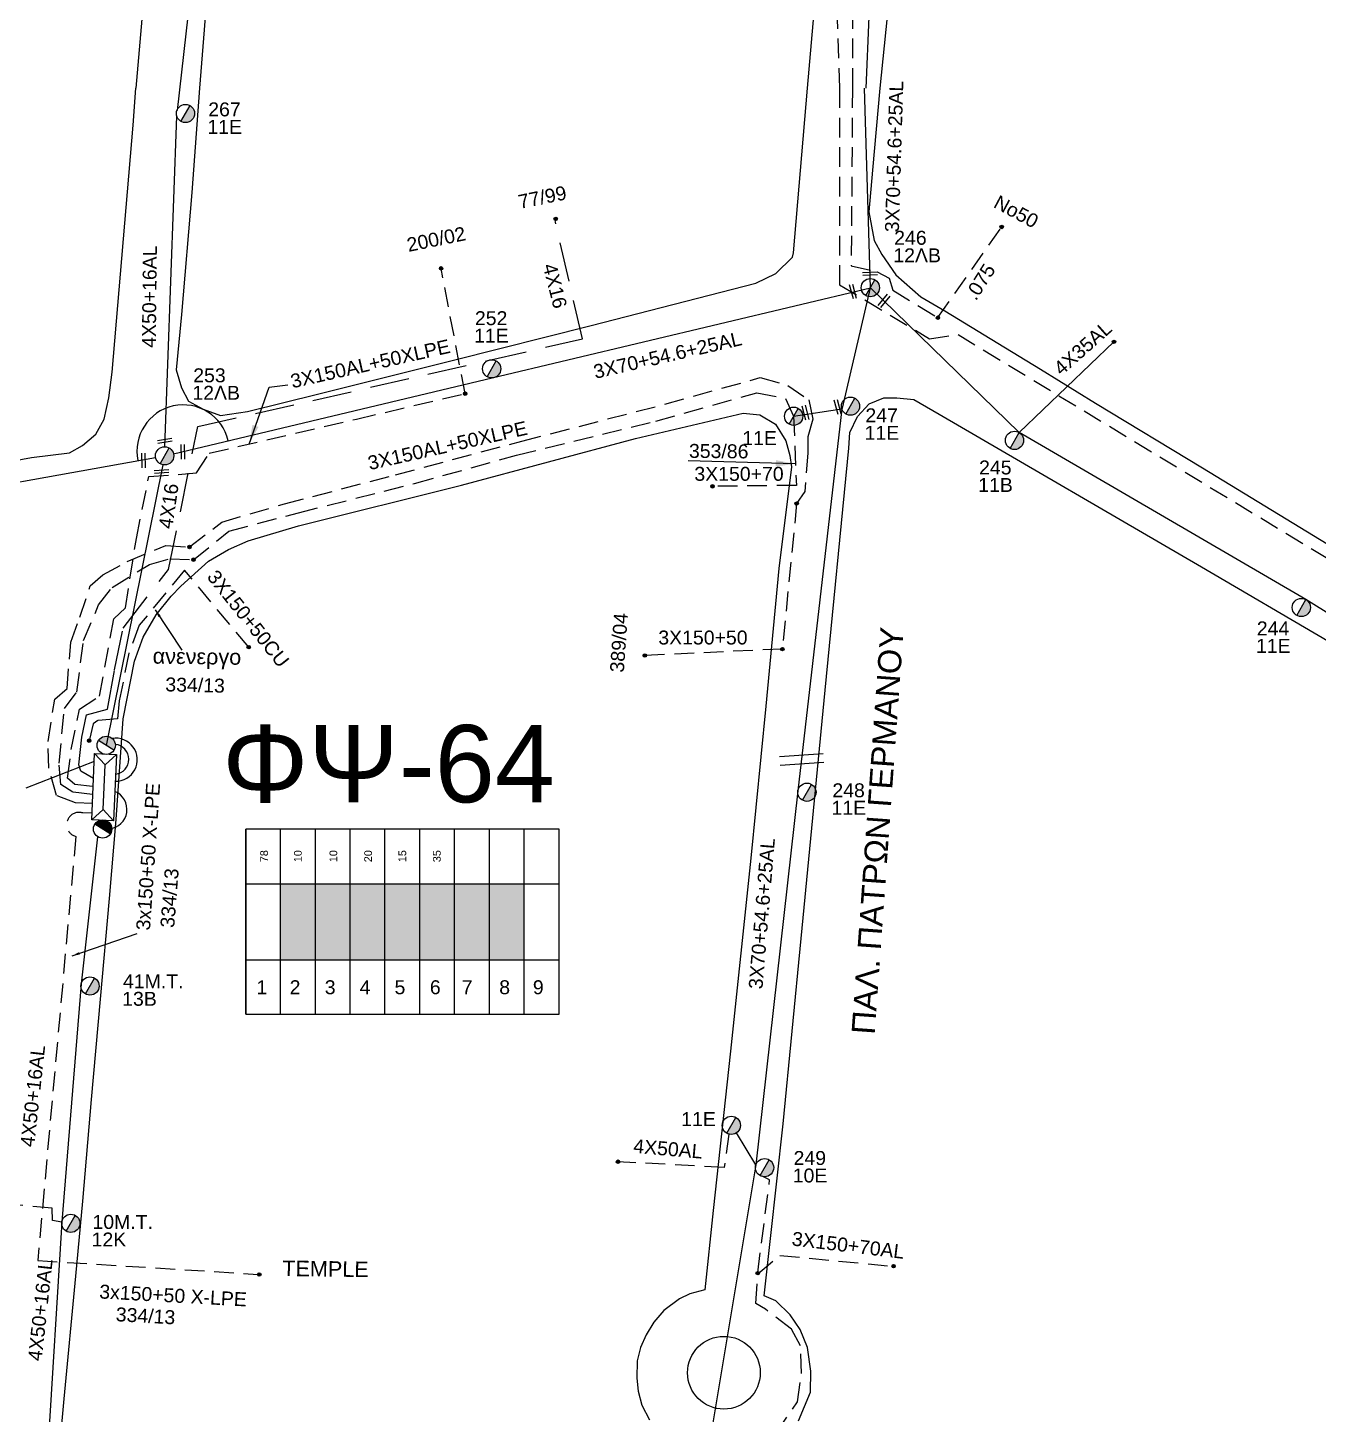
# Model space of a CAD drawing. Header units: millimetres. Extents: x 31 to 3826, y 22 to 1041.
# Drawn here: x 1173.7 to 1340.4, y 356.9 to 536.1 of the extents above; entities that cross this region are included whole.
import ezdxf
from ezdxf.enums import TextEntityAlignment as Align

# ---------------------------------------------------------------- set-up
doc = ezdxf.new("R2010")
doc.units = ezdxf.units.MM
doc.linetypes.add('DASHED', pattern=[19.05, 12.7, -6.35])
doc.linetypes.add('DASHEDX2', pattern=[38.1, 25.4, -12.7])
for name, color, linetype in [('Άγνωστα', 7, 'Continuous'), ('Ασφαλειοκιβώτια Χ.Τ 9 αναχωρήσεων', 7, 'Continuous'), ('Γέφυρες Εναέριου Δικτύου', 7, 'Continuous'), ('Γυμνά εναέρια ΧΤ (3Φ)   4x35AL', 7, 'Continuous'), ('Γυμνά εναέρια ΧΤ (3Φ)   4x50AL', 7, 'Continuous'), ('Γυμνά εναέρια ΧΤ και ΦΟΠ (3Φ)   4x50+16AL', 7, 'Continuous'), ('Εναέρια παροχή ΧΤ 4x16', 7, 'SYN_LINE'), ('Επιγραφές - Σχήματα', 7, 'Continuous'), ('Καλώδια ΧΤ   3x150+50AL', 7, 'DASHED'), ('Καλώδια ΧΤ   3x150+50CU', 7, 'DASHED'), ('Καλώδια ΧΤ   3x150+70 XLPE', 7, 'DASHED'), ('Καλώδια ΧΤ   3x150+70AL', 7, 'DASHED'), ('Καλώδια ΧΤ   3x150AL+50XLPE', 7, 'DASHED'), ('Μηχανική τομή', 7, 'Continuous'), ('Στύλος ΦΜ', 7, 'Continuous'), ('Στύλος ΦΜ @ 1', 7, 'Continuous'), ('Συνδέσεις', 7, 'Continuous'), ('Συνεστραμμένα ΧΤ   3x70+54.6+25 AL', 7, 'SYN_LINE'), ('Τομή', 7, 'Continuous'), ('Υποσταθμός εναέριος 2 στύλων', 7, 'Continuous'), ('Υποσταθμός πόλεως', 7, 'Continuous'), ('Υπόβαθρο ΔΕΗ', 7, 'Continuous'), ('Υπόγεια Καλώδια Δικτύου ΧΤ   .075', 7, 'DASHED'), ('Υπόγεια καλώδια Παροχών ΧΤ   4x50AL', 7, 'DASHED')]:
    doc.layers.add(name, color=color, linetype=linetype)
doc.styles.get("Standard").update_dxf_attribs({"font": 'arial.ttf'})
doc.linetypes.add('SYN_LINE', pattern='A,0.5,-0.0001,["/\\/\\/\\/",Standard,S=0.1,R=0,X=0,Y=-0.05],-0.25', length=0.7501)
doc.dimstyles.new('ISO-25', dxfattribs={"dimtxt": 2.5, "dimasz": 2.5, "dimexe": 1.25, "dimexo": 0.625, "dimtad": 1, "dimtxsty": 'Standard', "dimcen": 2.5, "dimadec": 0, "dimazin": 0, "dimtfac": 1, "dimtmove": 0, "dimatfit": 3, "dimfxl": 1, "dimarcsym": 0})

# ---------------------------------------------------------------- blocks, each defined once
blk = doc.blocks.new('ΥΠΑΡΧΩΝ ΤΣΙΜΕΝΤΕΝΙΟΣ ΣΤΥΛΟΣ')
at = {"layer": 'Στύλος ΦΜ'}
blk.add_hatch(color=7, dxfattribs=at).paths.add_polyline_path([(-1.29, -2.28, 0.574793), (2.62, 0, 0.268822), (1.3, 2.27)])
at = {"layer": 'Στύλος ΦΜ', "color": 7}
blk.add_line((-1.29, -2.28), (1.3, 2.27), dxfattribs=at)
blk.add_circle((0, 0), 2.62, dxfattribs=at)
at = {"layer": 'Στύλος ΦΜ', "flags": 4}
for tag, p in [('ΑΡΙΘΜΟΣ', (-4.68, 8.05)), ('ΤΥΠΟΣ', (-4.91, 3.03))]:
    blk.add_attdef(tag, p, '', height=4, dxfattribs=at)
blk = doc.blocks.new('ΥΠΟΣΤΑΘΜΟΣ ΕΝΑΕΡΙΟΣ ΕΠΙ 2 ΣΤΥΛΩΝ')
at = {"layer": 'Υποσταθμός εναέριος 2 στύλων', "linetype": 'Continuous'}
for points in [[(-11.97, -2.11, 0.574793), (-8.45, -0.07, 0.268822), (-9.64, 1.98)], [(9.68, -2.15, 0.574793), (13.19, -0.1, 0.268822), (12.01, 1.95)]]:
    blk.add_hatch(color=256, dxfattribs=at).paths.add_polyline_path(points)
for p, q in [((-11.97, -2.11), (-9.64, 1.98)), ((9.68, -2.15), (12.01, 1.95))]:
    blk.add_line(p, q, dxfattribs=at)
for centre in [(-10.81, -0.07), (10.84, -0.1)]:
    blk.add_circle(centre, 2.36, dxfattribs=at)
at = {"layer": 'Υποσταθμός πόλεως', "linetype": 'Continuous', "ltscale": 40}
blk.add_lwpolyline([(-8.57, 2.82), (8.57, 2.82), (8.57, -2.82), (-8.57, -2.82)], close=True, dxfattribs=at)
for points in [[(-5.75, 0), (-8.57, 2.82)], [(-8.57, -2.82), (-5.75, 0)], [(-5.75, 0), (5.75, 0)], [(5.75, 0), (8.57, 2.82)], [(8.57, -2.82), (5.75, 0)]]:
    blk.add_lwpolyline(points, dxfattribs=at)
at = {"layer": 'Υποσταθμός εναέριος 2 στύλων', "ltscale": 40, "flags": 1}
for tag, p in [('ΜΕΤΑΣΧΗΜΑΤΙΣΜΟΣ', (14.09, 2.51)), ('ΙΣΧΥΣ', (14.07, -0.28)), ('ΑΡΙΘΜΟΣ', (14.19, -3))]:
    blk.add_attdef(tag, p, '', height=1.8, dxfattribs=at)
blk = doc.blocks.new('ΜΗΧΑΝΙΚΗ ΤΟΜΗ')
at = {"layer": 'Μηχανική τομή', "ltscale": 40}
for p, q in [((-1.89, 0.78), (1.89, 0.78)), ((1.89, 0), (-1.89, 0))]:
    blk.add_line(p, q, dxfattribs=at)
blk = doc.blocks.new('ΤΟΜΗ')
at = {"layer": 'Τομή', "ltscale": 40}
for p, q in [((-5.68, 0), (5.68, 0)), ((5.68, -2.33), (-5.68, -2.33))]:
    blk.add_line(p, q, dxfattribs=at)
blk = doc.blocks.new('ΑΣΦΑΛΕΙΟΚΙΒΩΤΙΟ ΥΠΟΣΤΑΘΜΟΥ 9 ΑΝΑΧΩΡΗΣΕΩΝ')
at = {"layer": 'Ασφαλειοκιβώτια Χ.Τ 9 αναχωρήσεων', "ltscale": 40}
for p, q in [((-23.8, 40.36), (24.02, 40.36)), ((-9.72, 40.36), (-9.72, -40.64)), ((9.94, 40.36), (9.94, -40.64)), ((-23.8, 31.36), (24.02, 31.36)), ((-23.8, 22.36), (24.02, 22.36)), ((-23.8, 13.36), (24.02, 13.36)), ((-23.8, 4.36), (24.02, 4.36)), ((-23.8, -4.64), (24.02, -4.64)), ((-23.8, -13.64), (24.02, -13.64)), ((-23.8, -22.64), (24.02, -22.64)), ((-23.8, -31.64), (24.02, -31.64))]:
    blk.add_line(p, q, dxfattribs=at)
at = {"layer": 'Ασφαλειοκιβώτια Χ.Τ 9 αναχωρήσεων'}
blk.add_lwpolyline([(-23.8, -40.64), (24.02, -40.64), (24.02, 40.36), (-23.8, 40.36)], close=True, dxfattribs=at)
for s, p in [('1', (-18.61, 37.57)), ('2', (-18.61, 29)), ('3', (-18.61, 19.93)), ('4', (-18.61, 10.91)), ('5', (-18.61, 1.89)), ('6', (-18.61, -7.24)), ('7', (-18.61, -15.48)), ('8', (-18.61, -25.17)), ('9', (-18.61, -33.86))]:
    blk.add_text(s, height=3.6, rotation=270, dxfattribs=at).set_placement(p)
at = {"layer": 'Ασφαλειοκιβώτια Χ.Τ 9 αναχωρήσεων', "ltscale": 40}
for tag, height, p in [('ΟΝΟΜΑ', 5, (-0.16, 44.31)), ('ΚΕΙΜΕΝΟ 1', 2, (17.06, 35.59)), ('ΚΕΙΜΕΝΟ 2', 2, (17.06, 26.88)), ('ΚΕΙΜΕΝΟ 3', 2, (17.06, 17.69)), ('ΚΕΙΜΕΝΟ 4', 2, (17.06, 8.71)), ('ΚΕΙΜΕΝΟ 5', 2, (17.06, -0.13)), ('ΚΕΙΜΕΝΟ 6', 2, (17.06, -9.05)), ('ΚΕΙΜΕΝΟ 7', 2, (17.06, -18.13)), ('ΚΕΙΜΕΝΟ 8', 2, (17.06, -26.85)), ('ΚΕΙΜΕΝΟ 9', 2, (17.06, -35.99)), ('ΣΧ', 2, (-0.1, -42.64))]:
    blk.add_attdef(tag, text='', height=height, dxfattribs=at).set_placement(p, align=Align.MIDDLE_CENTER)
blk = doc.blocks.new('_ΣΥΝΔΕΣΗ')
at = {"layer": 'Συνδέσεις', "linetype": 'SYN_LINE', "ltscale": 40}
blk.add_hatch(color=256, dxfattribs=at).paths.add_polyline_path([(0.5, -0.01, 1), (-0.5, -0.01, 1)])
at = {"layer": 'Συνδέσεις'}
blk.add_circle((0, -0.01), 0.5, dxfattribs=at)

msp = doc.modelspace()

# ---------------------------------------------------------------- hatches: boundary and pattern name
at = {"layer": 'Ασφαλειοκιβώτια Χ.Τ 9 αναχωρήσεων'}
for color, points in [(6, [(1210.81, 425.48), (1206.31, 425.48), (1206.31, 415.65), (1210.81, 415.65)]), (5, [(1215.31, 425.48), (1210.81, 425.48), (1210.81, 415.65), (1215.31, 415.65)]), (2, [(1219.81, 425.48), (1215.31, 425.48), (1215.31, 415.65), (1219.81, 415.65)]), (133, [(1224.31, 425.48), (1219.81, 425.48), (1219.81, 415.65), (1224.31, 415.65)]), (30, [(1228.81, 425.48), (1224.31, 425.48), (1224.31, 415.65), (1228.81, 415.65)]), (85, [(1233.31, 425.48), (1228.81, 425.48), (1228.81, 415.65), (1233.31, 415.65)]), (173, [(1237.81, 425.48), (1233.31, 425.48), (1233.31, 415.65), (1237.81, 415.65)])]:
    msp.add_hatch(color=color, dxfattribs=at).paths.add_polyline_path(points)

# ---------------------------------------------------------------- linework, layer by layer
at = {"color": 27, "ltscale": 0.2}
for points in [[(1198.57, 574.97), (1192.97, 525.4)], [(1191.38, 481.94), (1192.93, 524.66), (1192.93, 524.66)]]:
    msp.add_lwpolyline(points, dxfattribs=at)
at = {"ltscale": 0.2}
msp.add_lwpolyline([(1282.33, 537.47), (1281.96, 528.25)], dxfattribs=at)
at = {"layer": 'Άγνωστα', "color": 173}
msp.add_lwpolyline([(1375.41, 439.37), (1338.82, 462.19), (1301.76, 483.79), (1282.54, 502.49)], dxfattribs=at)
at = {"layer": 'Άγνωστα', "color": 1}
msp.add_lwpolyline([(1191.11, 479.61), (1183.8, 443.36)], dxfattribs=at)
msp.add_arc((1185.04, 441.51), 2.78, 268.4889, 99.6435, dxfattribs=at)
at = {"layer": 'Γέφυρες Εναέριου Δικτύου'}
msp.add_arc((1193.74, 481.38), 5.97, 12.9844, 191.889, dxfattribs=at)
at = {"layer": 'Γυμνά εναέρια ΧΤ (3Φ)   4x35AL', "color": 173, "linetype": 'SYN_LINE', "ltscale": 20}
msp.add_lwpolyline([(1301.76, 483.79), (1314.02, 495.49)], dxfattribs=at)
at = {"layer": 'Γυμνά εναέρια ΧΤ (3Φ)   4x50AL', "color": 5}
msp.add_lwpolyline([(1182.25, 441.29), (1173.42, 437.82)], dxfattribs=at)
msp.add_arc((1184.79, 441.55), 1.93, 276.15, 84.7782, dxfattribs=at)
at = {"layer": 'Γυμνά εναέρια ΧΤ και ΦΟΠ (3Φ)   4x50+16AL', "color": 6, "ltscale": 20}
msp.add_lwpolyline([(1086.96, 462.97), (1117.57, 467.53), (1155.55, 474.34), (1190.18, 480.56)], dxfattribs=at)
at = {"layer": 'Γυμνά εναέρια ΧΤ και ΦΟΠ (3Φ)   4x50+16AL', "color": 30, "ltscale": 20}
msp.add_lwpolyline([(1182.69, 431.56), (1180.55, 412.53), (1178.05, 381.79), (1176.23, 351.81)], dxfattribs=at)
msp.add_arc((1183.97, 435.07), 2.51, 275.146, 68.0142, dxfattribs=at)
at = {"layer": 'Εναέρια παροχή ΧΤ 4x16', "color": 6, "linetype": 'DASHEDX2', "ltscale": 0.2}
msp.add_lwpolyline([(1182.16, 439.07), (1180.5, 440.02), (1180.26, 440.82), (1180.63, 444.41), (1181.25, 447.29), (1183.97, 448.04), (1184.87, 453.13), (1185.98, 458.51), (1191.83, 466.08), (1195.65, 484.54), (1233.12, 493.08), (1245.33, 495.9), (1241.75, 511.41)], dxfattribs=at)
at = {"layer": 'Καλώδια ΧΤ   3x150+50AL', "color": 30, "ltscale": 0.2}
msp.add_lwpolyline([(1178.05, 381.77), (1176.86, 381.95), (1176.83, 383.55), (1167.49, 384.38), (1165.93, 366.75), (1146.93, 367.68)], dxfattribs=at)
at = {"layer": 'Καλώδια ΧΤ   3x150+50CU', "color": 7, "ltscale": 0.2}
msp.add_lwpolyline([(1202.21, 456.05), (1193.91, 466), (1188.07, 458.89), (1186.71, 455.27), (1185.49, 449.13), (1185.27, 446.78), (1182.71, 446.55), (1182.11, 446.14), (1181.64, 444.12), (1181.64, 444.12), (1181.64, 444.12), (1181.64, 444.12)], dxfattribs=at)
at = {"layer": 'Καλώδια ΧΤ   3x150+50CU', "color": 5, "ltscale": 0.2}
msp.add_lwpolyline([(1232.92, 277.66), (1233.65, 278.69), (1235.48, 279.11), (1237.57, 279.27), (1240.77, 278.95), (1246.07, 278.52), (1257.26, 277.38), (1258.88, 290.46), (1260.66, 308.34), (1262.39, 322.84), (1264.01, 338.12), (1265.89, 340.89), (1264.48, 343.24), (1265.68, 352.24), (1270.34, 354.45), (1273.11, 358.52), (1273.64, 362.18), (1273.53, 365.78), (1272.33, 367.92), (1268.98, 370.5), (1267.73, 371.23), (1268, 375.26), (1269.52, 387.2), (1268.63, 387.65)], dxfattribs=at)
at = {"layer": 'Καλώδια ΧΤ   3x150+70 XLPE', "color": 173, "ltscale": 0.2}
msp.add_lwpolyline([(1182.04, 437.02), (1179.48, 437.33), (1177.94, 438.28), (1177.71, 441.06), (1178.4, 448.11), (1180.01, 450.24), (1180.86, 456.89), (1182.82, 461.5), (1184.56, 463.76), (1189.37, 466.73), (1192.03, 467.45), (1195.07, 467.35), (1199.66, 471.02), (1208.65, 473.42), (1223.62, 477.19), (1236.83, 480.86), (1254.83, 485.25), (1267.89, 488.91), (1271.56, 488.19), (1272.63, 485.88)], dxfattribs=at)
at = {"layer": 'Καλώδια ΧΤ   3x150+70 XLPE', "color": 7, "ltscale": 0.2}
msp.add_lwpolyline([(1272.63, 485.88), (1272.98, 476.94), (1262.14, 476.83)], dxfattribs=at)
at = {"layer": 'Καλώδια ΧΤ   3x150+70AL', "color": 5, "ltscale": 0.2}
msp.add_lwpolyline([(1267.99, 375.07), (1270.86, 377.46), (1285.42, 376.06)], dxfattribs=at)
at = {"layer": 'Καλώδια ΧΤ   3x150AL+50XLPE', "color": 30, "ltscale": 0.2}
msp.add_lwpolyline([(1340.64, 582.03), (1340.71, 572.74), (1283.39, 571.78), (1280.54, 540.83), (1278.23, 538.48), (1278.56, 528.25), (1278.56, 502.87), (1290.19, 495.88), (1293.87, 496.43), (1344.42, 465.82), (1355.15, 459.18), (1354.45, 457.39), (1360.99, 453.65), (1362.28, 455.13), (1366.56, 452.95), (1371.6, 461.56)], dxfattribs=at)
at = {"layer": 'Καλώδια ΧΤ   3x150AL+50XLPE', "color": 2, "ltscale": 0.2}
msp.add_lwpolyline([(1182.04, 438.04), (1179.76, 438.29), (1178.81, 439.11), (1179.27, 442.84), (1180.33, 448.05), (1182.93, 449.7), (1184.78, 459.71), (1186.27, 461.13), (1187.69, 470.08), (1189.3, 478.08), (1195.47, 478.56), (1197.11, 481.09), (1216.12, 485.52), (1230.18, 488.8), (1227.07, 504.99)], dxfattribs=at)
at = {"layer": 'Καλώδια ΧΤ   3x150AL+50XLPE', "color": 85, "ltscale": 0.2}
msp.add_lwpolyline([(1182.01, 435.84), (1179.81, 435.91), (1177.38, 436.88), (1176.36, 440.42), (1176.29, 443.84), (1177.14, 449.32), (1178.74, 450.71), (1179.21, 456.71), (1180.37, 459.93), (1181.73, 463.95), (1183.36, 465.38), (1186.52, 467.11), (1191.49, 469.17), (1194.55, 469), (1198.73, 472.19), (1206.83, 474.57), (1221.19, 478.32), (1237.52, 482.67), (1256, 487.44), (1268.32, 490.88), (1271.86, 489.86), (1274.61, 487.99), (1275.09, 485.5), (1274.47, 483.22), (1274.44, 481.12), (1274.08, 476.14), (1273.01, 474.6), (1271.17, 455.8), (1253.39, 454.98)], dxfattribs=at)
at = {"layer": 'Καλώδια ΧΤ   3x150AL+50XLPE', "color": 133, "linetype": 'DASHED', "lineweight": -3, "ltscale": 0.2}
msp.add_lwpolyline([(1181.97, 434.58), (1180.77, 434.63, 1.021949), (1179.88, 431.58), (1174.94, 376.8), (1203.41, 375.01)], format="xyb", dxfattribs=at)
at = {"layer": 'Συνεστραμμένα ΧΤ   3x70+54.6+25 AL', "color": 2, "ltscale": 20}
for p, q in [((1282.54, 502.49), (1281.77, 528.25)), ((1278.77, 486.18), (1282.54, 502.49))]:
    msp.add_line(p, q, dxfattribs=at)
at = {"layer": 'Συνεστραμμένα ΧΤ   3x70+54.6+25 AL', "color": 6, "ltscale": 20}
for p, q in [((1233.69, 490.84), (1282.54, 502.49)), ((1192.49, 481.04), (1233.69, 490.84))]:
    msp.add_line(p, q, dxfattribs=at)
at = {"layer": 'Συνεστραμμένα ΧΤ   3x70+54.6+25 AL', "color": 173, "ltscale": 8}
msp.add_line((1272.63, 485.88), (1278.85, 486.84), dxfattribs=at)
at = {"layer": 'Συνεστραμμένα ΧΤ   3x70+54.6+25 AL', "color": 173, "ltscale": 20}
msp.add_line((1278.85, 486.84), (1273.18, 437.5), dxfattribs=at)
at = {"layer": 'Συνεστραμμένα ΧΤ   3x70+54.6+25 AL', "color": 27, "ltscale": 20}
for p, q in [((1273.18, 437.5), (1267.75, 389.16)), ((1267.75, 389.16), (1261.52, 351.93))]:
    msp.add_line(p, q, dxfattribs=at)
at = {"layer": 'Συνεστραμμένα ΧΤ   3x70+54.6+25 AL', "color": 5, "ltscale": 8}
msp.add_line((1267.75, 389.16), (1265.24, 393.28), dxfattribs=at)
at = {"layer": 'Υπόβαθρο ΔΕΗ'}
msp.add_lwpolyline([(1452.4, 569.73), (1297.49, 567.41, -0.107969), (1297.49, 567.41, 0.445179), (1287, 559.88), (1283.78, 528.25), (1282.83, 517.67), (1282.35, 512.31), (1283.02, 508.6), (1284.03, 506.78), (1285.85, 504.15), (1289.06, 501.31), (1292.15, 499.52), (1299, 495.32), (1304.54, 491.96), (1311.65, 487.55), (1325.44, 479.2), (1344.33, 467.73)], format="xyb", dxfattribs=at)
msp.add_lwpolyline([(1274.4, 528.25), (1277.72, 566.19), (1206.36, 565.49, 0.337461), (1198.33, 559.56), (1195.87, 528.25), (1194.86, 514.79), (1193.52, 499.03), (1192.83, 491.87), (1193.53, 489.56), (1194.43, 487.82), (1196.31, 486.78), (1198.56, 485.99), (1202.07, 486.51), (1211.28, 488.78), (1228.69, 493.11), (1246.45, 497.61), (1267.76, 503.07), (1270.32, 504.31), (1272.47, 506.45), (1272.61, 507.01)], format="xyb", close=True, dxfattribs=at)
for points in [[(1187.66, 528.25), (1190.84, 564.95)], [(1165.53, 478.97), (1174.16, 480.53), (1179.06, 481.14), (1180.74, 482.08), (1182.46, 483.55), (1183.55, 485.5), (1184.14, 488.26), (1184.58, 491.57), (1187.3, 523.48), (1187.64, 528.25)], [(1273.26, 356.1), (1274.8, 359.77), (1274.84, 362.5), (1274.42, 365.56), (1273.45, 367.87), (1272.18, 369.79), (1270.31, 371.58), (1268.82, 372.22), (1271.29, 394.46), (1273.59, 418.41), (1276.71, 450.48), (1279.76, 481.76), (1279.88, 483.76), (1280.88, 485.85), (1282.38, 487.47), (1284.29, 488.26), (1285.96, 488.26), (1288.16, 488.06), (1289.79, 487.1), (1291.45, 486.14), (1325.35, 466.41), (1357.98, 447.31)], [(1177.25, 346.52), (1178.37, 358.92), (1179.85, 374.79), (1180.77, 384.47), (1181.91, 397.58), (1183.04, 410.55), (1184.21, 423.58), (1185.09, 433.76), (1185.98, 446.79), (1187.43, 454.24), (1188.56, 457.32), (1190.23, 460.22), (1192.17, 462.62), (1193.45, 463.93), (1197.03, 467.16), (1199.58, 468.68), (1202.12, 469.78), (1208.66, 471.7), (1229.69, 476.98), (1252.19, 483), (1266.1, 486.28)], [(1266.1, 486.28), (1268.28, 486.05), (1270.3, 484.85), (1271.6, 482.71), (1272.15, 480.79), (1272.35, 479.33), (1270.72, 466.21), (1269.05, 448.42), (1267.08, 428.79), (1264.48, 403.86), (1262.24, 383.25), (1261.14, 373), (1259.22, 372.48), (1257.86, 371.84), (1255.86, 370.35), (1254.57, 368.82), (1253.57, 367.18), (1252.85, 365.55), (1252.42, 363.84), (1252.37, 361.61), (1252.52, 359.91), (1253.03, 358.12), (1254.01, 356.22)]]:
    msp.add_lwpolyline(points, dxfattribs=at)
msp.add_circle((1263.61, 362.3), 4.7, dxfattribs=at)
at = {"layer": 'Υπόγεια Καλώδια Δικτύου ΧΤ   .075', "color": 173, "ltscale": 0.2}
msp.add_lwpolyline([(1341.88, 582.19), (1342.15, 571.37), (1289.93, 571), (1287.89, 570.79), (1287.14, 568.81), (1283.92, 540.73), (1280.22, 538.48), (1280.22, 528.25), (1280.07, 505.32), (1283.42, 504.55), (1284.95, 503.74), (1285.43, 502.16), (1291.27, 498.62), (1299.51, 510.34)], dxfattribs=at)
at = {"layer": 'Υπόγεια καλώδια Παροχών ΧΤ   4x50AL', "color": 5, "ltscale": 0.2}
msp.add_lwpolyline([(1264.24, 393.14), (1263.64, 388.82), (1249.87, 389.56)], dxfattribs=at)

# ---------------------------------------------------------------- block references
at = {"layer": 'Ασφαλειοκιβώτια Χ.Τ 9 αναχωρήσεων'}
ref = msp.add_blockref('ΑΣΦΑΛΕΙΟΚΙΒΩΤΙΟ ΥΠΟΣΤΑΘΜΟΥ 9 ΑΝΑΧΩΡΗΣΕΩΝ', (1222, 420.51), dxfattribs=dict(at, xscale=0.5, yscale=0.5, zscale=0.5, rotation=90))
ref.add_attrib('ΚΕΙΜΕΝΟ 2', '10', dxfattribs={"ltscale": 40, "height": 1, "rotation": 90}).set_placement((1208.56, 429.04), align=Align.MIDDLE_CENTER)
ref.add_attrib('ΚΕΙΜΕΝΟ 1', '78', dxfattribs={"ltscale": 40, "height": 1, "rotation": 90}).set_placement((1204.2, 429.04), align=Align.MIDDLE_CENTER)
ref.add_attrib('ΚΕΙΜΕΝΟ 3', '10', dxfattribs={"ltscale": 40, "height": 1, "rotation": 90}).set_placement((1213.15, 429.04), align=Align.MIDDLE_CENTER)
ref.add_attrib('ΚΕΙΜΕΝΟ 4', '20', dxfattribs={"ltscale": 40, "height": 1, "rotation": 90}).set_placement((1217.64, 429.04), align=Align.MIDDLE_CENTER)
ref.add_attrib('ΚΕΙΜΕΝΟ 5', '15', dxfattribs={"ltscale": 40, "height": 1, "rotation": 90}).set_placement((1222.06, 429.04), align=Align.MIDDLE_CENTER)
ref.add_attrib('ΚΕΙΜΕΝΟ 6', '35', dxfattribs={"ltscale": 40, "height": 1, "rotation": 90}).set_placement((1226.52, 429.04), align=Align.MIDDLE_CENTER)
at = {"layer": 'Μηχανική τομή'}
for p, xscale, yscale, zscale, rotation in [((1282.48, 504.5), 0.4999999999999264, 0.4999999999999264, 0.4999999999999264, 183.6244625672961), ((1280.1, 501.95), 0.4999999999999277, 0.4999999999999277, 0.4999999999999277, 284.8570643535051), ((1284.15, 500.93), 0.499999999999953, 0.499999999999953, 0.499999999999953, 230.5986987367553), ((1273.97, 486.29), 0.4999999999999278, 0.4999999999999278, 0.4999999999999278, 284.8570643535051), ((1278.12, 487.03), 0.4999999999999278, 0.4999999999999278, 0.4999999999999278, 284.8570643535051), ((1191.4, 482.51), 0.4999999999998199, 0.4999999999998199, 0.4999999999998199, 8.172639698794303), ((1193.49, 481.28), 0.4999999999999312, 0.4999999999999312, 0.4999999999999312, 271.2850510890236), ((1188.4, 480.17), 0.4999999999999312, 0.4999999999999312, 0.4999999999999312, 271.2850510890236), ((1190.96, 478.55), 0.499999999999891, 0.499999999999891, 0.499999999999891, 3.814258299333443)]:
    msp.add_blockref('ΜΗΧΑΝΙΚΗ ΤΟΜΗ', p, dxfattribs=dict(at, xscale=xscale, yscale=yscale, zscale=zscale, rotation=rotation))
at = {"layer": 'Στύλος ΦΜ @ 1', "ltscale": 40}
ref = msp.add_blockref('ΥΠΑΡΧΩΝ ΤΣΙΜΕΝΤΕΝΙΟΣ ΣΤΥΛΟΣ', (1194.04, 525), dxfattribs=dict(at, xscale=0.4499999999998181, yscale=0.4499999999998181, zscale=0.4499999999998181))
ref.add_attrib('ΤΥΠΟΣ', '11E', (1196.87, 522.37), dxfattribs={"layer": 'Στύλος ΦΜ', "height": 1.8, "flags": 4})
ref.add_attrib('ΑΡΙΘΜΟΣ', '267', (1196.98, 524.63), dxfattribs={"layer": 'Στύλος ΦΜ', "height": 1.8, "flags": 4})
ref = msp.add_blockref('ΥΠΑΡΧΩΝ ΤΣΙΜΕΝΤΕΝΙΟΣ ΣΤΥΛΟΣ', (1282.54, 502.49), dxfattribs=dict(at, xscale=0.4499999999998181, yscale=0.4499999999998181, zscale=0.4499999999998181))
ref.add_attrib('ΤΥΠΟΣ', '12ΛB', (1285.51, 505.77), dxfattribs={"layer": 'Στύλος ΦΜ', "height": 1.8, "flags": 4})
ref.add_attrib('ΑΡΙΘΜΟΣ', '246', (1285.62, 508.04), dxfattribs={"layer": 'Στύλος ΦΜ', "height": 1.8, "flags": 4})
ref = msp.add_blockref('ΥΠΑΡΧΩΝ ΤΣΙΜΕΝΤΕΝΙΟΣ ΣΤΥΛΟΣ', (1233.61, 492.01), dxfattribs=dict(at, xscale=0.4499999999998181, yscale=0.4499999999998181, zscale=0.4499999999998181))
ref.add_attrib('ΤΥΠΟΣ', '11E', (1231.33, 495.39), dxfattribs={"layer": 'Στύλος ΦΜ', "height": 1.8, "flags": 4})
ref.add_attrib('ΑΡΙΘΜΟΣ', '252', (1231.44, 497.65), dxfattribs={"layer": 'Στύλος ΦΜ', "height": 1.8, "flags": 4})
at = {"layer": 'Στύλος ΦΜ @ 1', "color": 1, "ltscale": 40}
ref = msp.add_blockref('ΥΠΑΡΧΩΝ ΤΣΙΜΕΝΤΕΝΙΟΣ ΣΤΥΛΟΣ', (1191.34, 480.77), dxfattribs=dict(at, xscale=0.4499999999998181, yscale=0.4499999999998181, zscale=0.4499999999998181))
ref.add_attrib('ΤΥΠΟΣ', '12ΛB', (1194.93, 488.01), dxfattribs={"layer": 'Στύλος ΦΜ', "height": 1.8, "flags": 4})
ref.add_attrib('ΑΡΙΘΜΟΣ', '253', (1195.04, 490.27), dxfattribs={"layer": 'Στύλος ΦΜ', "height": 1.8, "flags": 4})
at = {"layer": 'Στύλος ΦΜ @ 1', "ltscale": 40}
ref = msp.add_blockref('ΥΠΑΡΧΩΝ ΤΣΙΜΕΝΤΕΝΙΟΣ ΣΤΥΛΟΣ', (1279.97, 487.18), dxfattribs=dict(at, xscale=0.4499999999998181, yscale=0.4499999999998181, zscale=0.4499999999998181))
ref.add_attrib('ΤΥΠΟΣ', '11E', (1281.8, 482.84), dxfattribs={"layer": 'Στύλος ΦΜ', "height": 1.8, "flags": 4})
ref.add_attrib('ΑΡΙΘΜΟΣ', '247', (1281.9, 485.1), dxfattribs={"layer": 'Στύλος ΦΜ', "height": 1.8, "flags": 4})
ref = msp.add_blockref('ΥΠΑΡΧΩΝ ΤΣΙΜΕΝΤΕΝΙΟΣ ΣΤΥΛΟΣ', (1272.63, 485.88), dxfattribs=dict(at, xscale=0.4499999999998181, yscale=0.4499999999998181, zscale=0.4499999999998181))
ref.add_attrib('ΤΥΠΟΣ', '11E', (1265.99, 482.16), dxfattribs={"layer": 'Στύλος ΦΜ', "height": 1.8, "flags": 4})
ref = msp.add_blockref('ΥΠΑΡΧΩΝ ΤΣΙΜΕΝΤΕΝΙΟΣ ΣΤΥΛΟΣ', (1301.17, 482.76), dxfattribs=dict(at, xscale=0.4499999999998181, yscale=0.4499999999998181, zscale=0.4499999999998181))
ref.add_attrib('ΤΥΠΟΣ', '11B', (1296.48, 476.1), dxfattribs={"layer": 'Στύλος ΦΜ', "height": 1.8, "flags": 4})
ref.add_attrib('ΑΡΙΘΜΟΣ', '245', (1296.59, 478.36), dxfattribs={"layer": 'Στύλος ΦΜ', "height": 1.8, "flags": 4})
ref = msp.add_blockref('ΥΠΑΡΧΩΝ ΤΣΙΜΕΝΤΕΝΙΟΣ ΣΤΥΛΟΣ', (1338.23, 461.17), dxfattribs=dict(at, xscale=0.4499999999998181, yscale=0.4499999999998181, zscale=0.4499999999998181))
ref.add_attrib('ΤΥΠΟΣ', '11E', (1332.37, 455.31), dxfattribs={"layer": 'Στύλος ΦΜ', "height": 1.8, "flags": 4})
ref.add_attrib('ΑΡΙΘΜΟΣ', '244', (1332.48, 457.57), dxfattribs={"layer": 'Στύλος ΦΜ', "height": 1.8, "flags": 4})
ref = msp.add_blockref('ΥΠΑΡΧΩΝ ΤΣΙΜΕΝΤΕΝΙΟΣ ΣΤΥΛΟΣ', (1274.34, 437.3), dxfattribs=dict(at, xscale=0.4499999999998181, yscale=0.4499999999998181, zscale=0.4499999999998181))
ref.add_attrib('ΤΥΠΟΣ', '11E', (1277.52, 434.39), dxfattribs={"layer": 'Στύλος ΦΜ', "height": 1.8, "flags": 4})
ref.add_attrib('ΑΡΙΘΜΟΣ', '248', (1277.63, 436.65), dxfattribs={"layer": 'Στύλος ΦΜ', "height": 1.8, "flags": 4})
ref = msp.add_blockref('ΥΠΑΡΧΩΝ ΤΣΙΜΕΝΤΕΝΙΟΣ ΣΤΥΛΟΣ', (1181.7, 412.26), dxfattribs=dict(at, xscale=0.4499999999998181, yscale=0.4499999999998181, zscale=0.4499999999998181))
ref.add_attrib('ΤΥΠΟΣ', '13B', (1185.86, 409.71), dxfattribs={"layer": 'Στύλος ΦΜ', "height": 1.8, "flags": 4})
ref.add_attrib('ΑΡΙΘΜΟΣ', '41M.T.', (1185.96, 411.97), dxfattribs={"layer": 'Στύλος ΦΜ', "height": 1.8, "flags": 4})
ref = msp.add_blockref('ΥΠΑΡΧΩΝ ΤΣΙΜΕΝΤΕΝΙΟΣ ΣΤΥΛΟΣ', (1264.58, 394.26), dxfattribs=dict(at, xscale=0.4499999999998181, yscale=0.4499999999998181, zscale=0.4499999999998181))
ref.add_attrib('ΤΥΠΟΣ', '11E', (1258.09, 394.17), dxfattribs={"layer": 'Στύλος ΦΜ', "height": 1.8, "flags": 4})
ref = msp.add_blockref('ΥΠΑΡΧΩΝ ΤΣΙΜΕΝΤΕΝΙΟΣ ΣΤΥΛΟΣ', (1268.87, 388.8), dxfattribs=dict(at, xscale=0.4499999999998181, yscale=0.4499999999998181, zscale=0.4499999999998181))
ref.add_attrib('ΤΥΠΟΣ', '10E', (1272.51, 386.88), dxfattribs={"layer": 'Στύλος ΦΜ', "height": 1.8, "flags": 4})
ref.add_attrib('ΑΡΙΘΜΟΣ', '249', (1272.62, 389.14), dxfattribs={"layer": 'Στύλος ΦΜ', "height": 1.8, "flags": 4})
ref = msp.add_blockref('ΥΠΑΡΧΩΝ ΤΣΙΜΕΝΤΕΝΙΟΣ ΣΤΥΛΟΣ', (1179.22, 381.6), dxfattribs=dict(at, xscale=0.4499999999998181, yscale=0.4499999999998181, zscale=0.4499999999998181))
ref.add_attrib('ΤΥΠΟΣ', '12K', (1181.91, 378.61), dxfattribs={"layer": 'Στύλος ΦΜ', "height": 1.8, "flags": 4})
ref.add_attrib('ΑΡΙΘΜΟΣ', '10M.T.', (1182.02, 380.88), dxfattribs={"layer": 'Στύλος ΦΜ', "height": 1.8, "flags": 4})
at = {"layer": 'Συνδέσεις', "xscale": 0.4499999999998181, "yscale": 0.4499999999998181, "zscale": 0.4499999999998181}
for p in [(1241.88, 511.4), (1299.51, 510.34), (1227.07, 504.99), (1291.27, 498.62), (1314.02, 495.49), (1230.18, 488.8), (1262.14, 476.83), (1273.01, 474.6), (1194.55, 469), (1195.07, 467.35), (1202.21, 456.05), (1253.39, 454.98), (1271.17, 455.8), (1181.6, 443.96), (1249.93, 389.57), (1285.54, 376.07), (1203.58, 375), (1267.98, 375.17)]:
    msp.add_blockref('_ΣΥΝΔΕΣΗ', p, dxfattribs=at)
at = {"layer": 'Τομή', "xscale": 0.5000000000000347, "yscale": 0.5000000000000347, "zscale": 0.5000000000000347, "rotation": 4.096375337158868}
msp.add_blockref('ΤΟΜΗ', (1273.62, 442.12), dxfattribs=at)
at = {"layer": 'Υποσταθμός εναέριος 2 στύλων', "xscale": 0.4999999999999573, "yscale": 0.4999999999999573, "zscale": 0.4999999999999573, "rotation": 87.61210329932283}
msp.add_blockref('ΥΠΟΣΤΑΘΜΟΣ ΕΝΑΕΡΙΟΣ ΕΠΙ 2 ΣΤΥΛΩΝ', (1183.52, 437.95), dxfattribs=at)

# ---------------------------------------------------------------- texts
at = {"layer": 'Γυμνά εναέρια ΧΤ (3Φ)   4x35AL', "color": 7, "insert": (1306.04, 492.4), "char_height": 1.8, "width": 168.3718, "attachment_point": 1, "rotation": 41.6366}
msp.add_mtext('4X35AL', dxfattribs=at)
at = {"layer": 'Γυμνά εναέρια ΧΤ και ΦΟΠ (3Φ)   4x50+16AL', "color": 7, "char_height": 1.8, "width": 168.3718, "attachment_point": 1}
for insert, rotation in [((1188.4, 494.74), 89.3557), ((1172.69, 391.59), 83.7527), ((1173.66, 363.94), 83.7527)]:
    msp.add_mtext('4X50+16AL', dxfattribs=dict(at, insert=insert, rotation=rotation))
at = {"layer": 'Εναέρια παροχή ΧΤ 4x16', "color": 7, "char_height": 1.8, "width": 168.3718, "attachment_point": 1}
for insert, rotation in [((1241.94, 505.79), 284.2881), ((1190.55, 471.5), 81.8628)]:
    msp.add_mtext('4X16', dxfattribs=dict(at, insert=insert, rotation=rotation))
at = {"layer": 'Επιγραφές - Σχήματα', "attachment_point": 1}
for s, insert, char_height, width, rotation in [('77/99', (1236.89, 514.43), 1.8, 10.1428, 11.6209), ('No50', (1299.17, 514.53), 1.8, 10.1428, 331.8254), ('200/02', (1222.49, 508.87), 1.8, 10.1428, 11.6209), ('353/86', (1259.11, 482.31), 1.8, 10.1428, 359.4267), ('389/04', (1248.88, 452.85), 1.8, 10.1428, 85.9764), ('ΠΑΛ. ΠΑΤΡΩΝ ΓΕΡΜΑΝΟΥ', (1280.1, 406.14), 3, 157.7424, 85.9096), ('\\A1;ανενεργο', (1189.82, 455.92), 2, 157.7424, 359.2261), ('334/13', (1191.46, 452.14), 1.8, 10.1428, 358.6288), ('\\A1;TEMPLE', (1206.56, 376.8), 2, 157.7424, 359.2261)]:
    msp.add_mtext(s, dxfattribs=dict(at, insert=insert, char_height=char_height, width=width, rotation=rotation))
at = {"layer": 'Επιγραφές - Σχήματα', "insert": (1198.78, 445.99), "char_height": 10, "width": 103.4348, "attachment_point": 1}
msp.add_mtext('ΦΨ-64', dxfattribs=at)
at = {"layer": 'Καλώδια ΧΤ   3x150+50AL', "color": 7, "insert": (1255.14, 458.19), "char_height": 1.8, "width": 168.3718, "attachment_point": 1}
msp.add_mtext('3X150+50', dxfattribs=at)
at = {"layer": 'Καλώδια ΧΤ   3x150+50AL', "color": 7, "char_height": 1.8, "width": 168.3718, "attachment_point": 1}
for s, insert, rotation in [('3x150+50 X-LPE', (1187.65, 419.53), 86.0201), ('334/13', (1190.78, 419.87), 85.5092), ('3x150+50 X-LPE', (1182.96, 373.7), 356.863), ('334/13', (1185.09, 370.76), 356.863)]:
    msp.add_mtext(s, dxfattribs=dict(at, insert=insert, rotation=rotation))
at = {"layer": 'Καλώδια ΧΤ   3x150+50CU', "color": 7, "insert": (1198.13, 466.22), "char_height": 1.8, "width": 168.3718, "attachment_point": 1, "rotation": 308.5543}
msp.add_mtext('3X150+50CU', dxfattribs=at)
at = {"layer": 'Καλώδια ΧΤ   3x150+70 XLPE', "color": 7, "insert": (1259.8, 479.34), "char_height": 1.8, "width": 168.3718, "attachment_point": 1}
msp.add_mtext('3X150+70 ', dxfattribs=at)
at = {"layer": 'Καλώδια ΧΤ   3x150+70AL', "color": 7, "insert": (1272.53, 380.54), "char_height": 1.8, "width": 168.3718, "attachment_point": 1, "rotation": 353.1311}
msp.add_mtext('3X150+70AL', dxfattribs=at)
at = {"layer": 'Καλώδια ΧΤ   3x150AL+50XLPE', "color": 7, "char_height": 1.8, "width": 27.8484, "attachment_point": 5, "rotation": 12.6841}
for insert in [(1217.92, 492.66), (1227.9, 482.09)]:
    msp.add_mtext('3X150AL+50XLPE', dxfattribs=dict(at, insert=insert))
at = {"layer": 'Συνεστραμμένα ΧΤ   3x70+54.6+25 AL', "color": 7}
for rotation, p in [(88.2707, (1286.22, 509.63)), (12.9575, (1247, 490.71)), (85.2285, (1268.59, 411.8))]:
    msp.add_text('3X70+54.6+25AL', height=1.8, rotation=rotation, dxfattribs=at).set_placement(p)
at = {"layer": 'Υπόγεια Καλώδια Δικτύου ΧΤ   .075', "color": 7, "insert": (1294.66, 501.67), "char_height": 1.8, "width": 168.3718, "attachment_point": 1, "rotation": 57.5783}
msp.add_mtext('.075', dxfattribs=at)
at = {"layer": 'Υπόγεια καλώδια Παροχών ΧΤ   4x50AL', "color": 7, "insert": (1252.01, 392.51), "char_height": 1.8, "width": 168.3718, "attachment_point": 1, "rotation": 355.1318}
msp.add_mtext('4X50AL', dxfattribs=at)

# ---------------------------------------------------------------- leaders
for points in [[(1202.25, 482.29), (1204.87, 489.62), (1207.27, 489.93)], [(1272.82, 479.73), (1258.98, 480.13)]]:
    msp.add_leader(points, dimstyle='ISO-25', override={"dimgap": 0.625, "dimtad": 0})
at = {"layer": 'Επιγραφές - Σχήματα', "ltscale": 40}
for points in [[(1190.14, 460.86), (1193.57, 455.66)], [(1179.38, 416.16), (1187.81, 419.05)]]:
    msp.add_leader(points, dimstyle='ISO-25', override={"dimasz": 1, "dimtad": 0}, dxfattribs=at)

doc.saveas('drawing.dxf')
